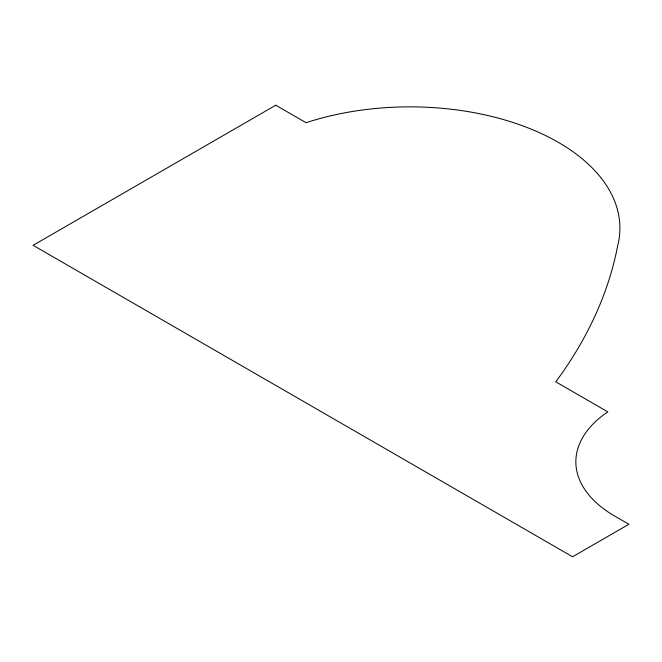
<?xml version="1.0" encoding="UTF-8"?>
<svg xmlns="http://www.w3.org/2000/svg" width="662" height="662" viewBox="0 0 662 662"><rect width="100%" height="100%" fill="white"/><g stroke="black" fill="none" stroke-linecap="round" stroke-linejoin="round"><path stroke-width="0.99" d="M275.764 105.217L33.1 245.321L572.58 556.783L628.9 524.263L615.792 516.699A133.12 76.858 0 0 1 607.799 411.863L555.782 381.825A833.441 481.183 0 0 0 617.629 245.95A210.036 121.262 0 0 0 528.582 128.089A210.036 121.262 0 0 0 306.059 122.71L275.764 105.217"/></g></svg>
